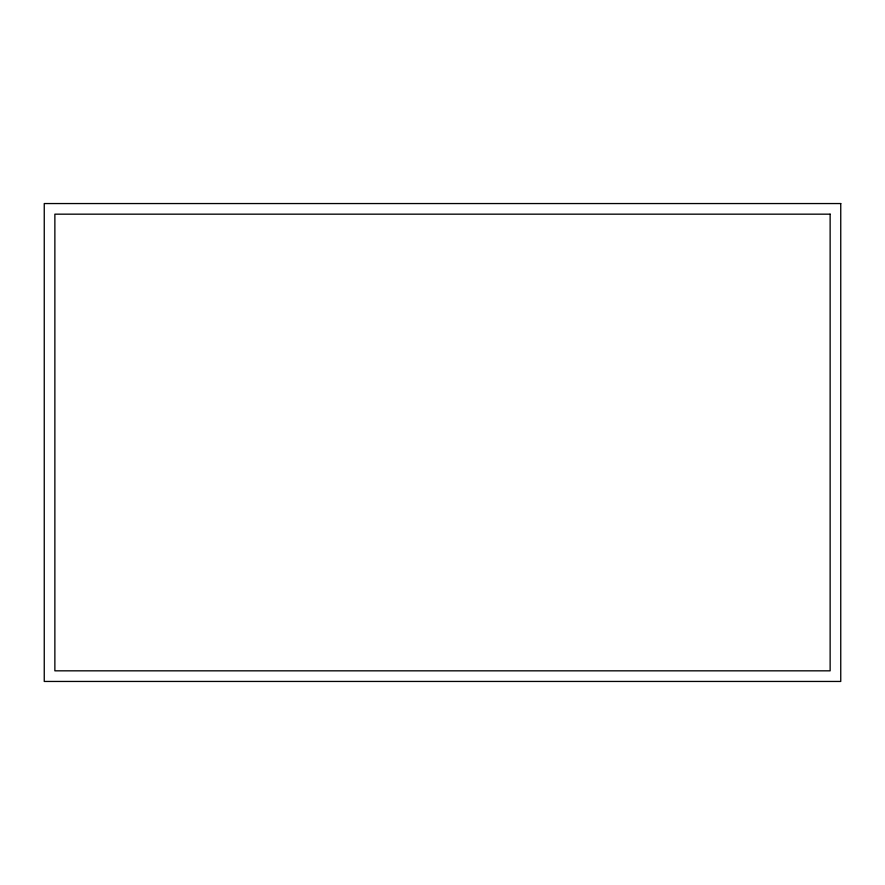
<?xml version="1.0" encoding="UTF-8"?>
<svg xmlns="http://www.w3.org/2000/svg" width="885" height="885" viewBox="0 0 885 885"><rect width="100%" height="100%" fill="white"/><g stroke="black" fill="none" stroke-linecap="round" stroke-linejoin="round"><path stroke-width="1.33" d="M840.75 203.55L44.25 203.55L44.25 681.45L840.75 681.45L840.75 203.55M830.13 214.17L54.87 214.17L54.87 670.83L830.13 670.83L830.13 214.17"/></g></svg>
